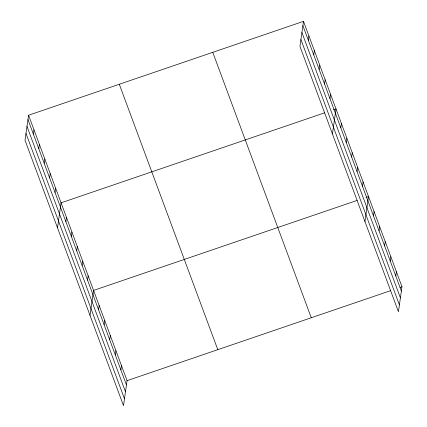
<?xml version="1.0" encoding="UTF-8"?>
<svg xmlns="http://www.w3.org/2000/svg" width="427" height="427" viewBox="0 0 427 427"><rect width="100%" height="100%" fill="white"/><g stroke="black" fill="none" stroke-linecap="round" stroke-linejoin="round"><path stroke-width="0.64" d="M28.566 115.231L25.006 140.227L123.504 405.65L127.065 380.66L28.566 115.231L303.496 21.35L401.994 286.773L398.434 311.769L299.935 46.34L303.496 21.35M33.37 134.121L33.984 129.829M38.788 148.719L39.401 144.433M44.205 163.317L44.819 159.031M49.623 177.915L50.237 173.629M55.04 192.513L55.654 188.227M57.512 227.815L61.072 202.825L324.659 112.813M65.875 221.709L66.484 217.423M71.293 236.307L71.901 232.021M76.711 250.905L77.319 246.619M82.128 265.503L82.737 261.217M87.546 280.101L88.154 275.815M90.017 315.404L93.572 290.413L357.164 200.402M98.546 309.74L99.155 305.454M104.124 324.782L104.738 320.496M109.707 339.823L110.315 335.537M115.29 354.864L115.898 350.578M120.873 369.905L121.481 365.619M308.299 40.234L308.913 35.948M313.717 54.832L314.331 50.546M319.134 69.43L319.748 65.144M324.552 84.028L325.166 79.742M329.97 98.626L330.583 94.34M332.441 133.929L336.001 108.938L333.476 109.803M340.805 127.828L341.413 123.536M346.222 142.426L346.831 138.14M351.64 157.024L352.248 152.738M357.057 171.622L357.666 167.336M362.475 186.22L363.083 181.934M364.946 221.522L368.501 196.532L365.982 197.391M373.476 215.859L374.084 211.573M379.053 230.9L379.667 226.614M384.636 245.941L385.245 241.655M390.219 260.982L390.828 256.696M395.802 276.023L396.411 271.737M127.065 380.66L390.652 290.648M400.099 287.419L401.994 286.773M302.882 25.636L401.38 291.065M301.91 32.468L400.409 297.897M300.912 39.508L399.405 304.937M212.769 52.334L311.267 317.757M119.293 84.252L217.791 349.676M27.952 119.523L126.451 384.946M26.981 126.355L125.479 391.778M25.983 133.389L124.476 398.818"/></g></svg>
